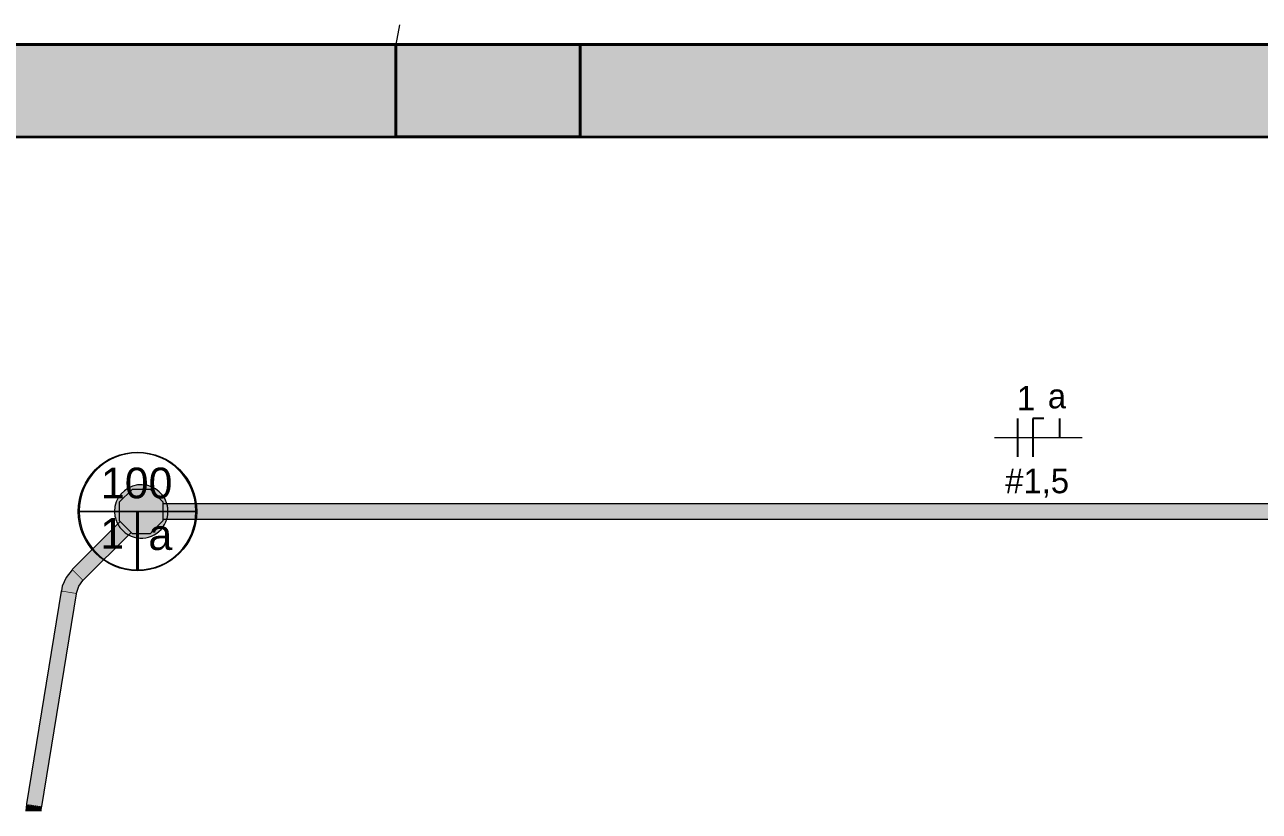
# Model space of a CAD drawing. Header units: metres. Extents: x 34 to 64.7, y -8.4 to 5.
# Drawn here: x 35.878 to 37.888, y 3.672 to 4.953 of the extents above; entities that cross this region are included whole.
import ezdxf

# ---------------------------------------------------------------- set-up
doc = ezdxf.new("R2010")
doc.units = ezdxf.units.M
doc.linetypes.add('Hidden 1_5', pattern=[0.0022, 0.0015, -0.0007])
for name, color, linetype, lineweight in [('A-COLS', 7, 'Continuous', 18), ('A-DETL', 7, 'Hidden 1_5', 18), ('ARQ-PAR', 7, 'Continuous', 18), ('ARQ-PIS', 7, 'Continuous', 18), ('Dispositivos elétricos', 7, 'Continuous', 70), ('E-LITE-EQPM-IDEN', 7, 'Continuous', 9), ('E-POWR-CNDT', 7, 'Continuous', 35), ('S-BEAM', 7, 'Continuous', 18)]:
    doc.layers.add(name, color=color, linetype=linetype, lineweight=lineweight)
doc.layers.add('BASE ELETRICO__dwg', color=7, linetype='Continuous', lineweight=18, true_color=0x767676)
doc.styles.add('Arial', font='arial.ttf', dxfattribs={"height": 0.05})
doc.styles.add('Century Gothic_1', font='GOTHIC.TTF', dxfattribs={"height": 0.04})

# ---------------------------------------------------------------- blocks, each defined once
blk = doc.blocks.new('IFC_ifc-1-PLANTA BAIXA - TÉRREO')
at = {"layer": 'A-COLS', "lineweight": 5, "true_color": 0xdfb68e, "transparency": 33554685}
blk.add_hatch(color=31, dxfattribs=at).paths.add_polyline_path([(36.7826, 4.77), (36.7826, 4.92), (36.4826, 4.92), (36.4826, 4.77), (36.5114, 4.77)])
at = {"layer": 'S-BEAM', "lineweight": 5, "true_color": 0xe6c9ab, "transparency": 33554675}
for points in [[(35.8776, 4.77), (36.4826, 4.77), (36.4826, 4.92), (34.2826, 4.92), (34.2826, 4.77), (35.2439, 4.77)], [(39.0466, 4.77), (41.4326, 4.77), (41.4326, 4.92), (36.7826, 4.92), (36.7826, 4.77), (38.4128, 4.77)]]:
    blk.add_hatch(color=9, dxfattribs=at).paths.add_polyline_path(points)
at = {"layer": 'A-COLS', "color": 9, "lineweight": 35, "true_color": 0xe5c8aa}
for p, q in [((36.4826, 4.92), (36.4826, 4.77)), ((36.4826, 4.77), (36.4826, 4.92)), ((36.4826, 4.92), (36.4826, 4.77)), ((36.4826, 4.77), (36.4826, 4.92)), ((36.7826, 4.77), (36.7826, 4.92)), ((36.7826, 4.92), (36.7826, 4.77)), ((36.7826, 4.77), (36.7826, 4.92)), ((36.7826, 4.92), (36.7826, 4.77))]:
    blk.add_line(p, q, dxfattribs=at)
at = {"layer": 'A-COLS', "color": 31, "lineweight": 35, "true_color": 0xdeb58e}
for p, q in [((36.7826, 4.92), (36.4826, 4.92)), ((36.4826, 4.92), (36.7826, 4.92)), ((36.7826, 4.92), (36.4826, 4.92)), ((36.4826, 4.92), (36.7826, 4.92)), ((36.4826, 4.77), (36.7826, 4.77)), ((36.7826, 4.77), (36.4826, 4.77)), ((36.4826, 4.77), (36.7826, 4.77)), ((36.7826, 4.77), (36.4826, 4.77))]:
    blk.add_line(p, q, dxfattribs=at)
at = {"layer": 'A-COLS', "color": 252, "lineweight": 35, "true_color": 0x8e8e8e}
for p, q in [((36.4826, 4.92), (36.4826, 4.77)), ((36.7826, 4.92), (36.4826, 4.92)), ((36.7826, 4.77), (36.7826, 4.92)), ((36.4826, 4.77), (36.7826, 4.77))]:
    blk.add_line(p, q, dxfattribs=at)
at = {"layer": 'S-BEAM', "color": 9, "lineweight": 35, "true_color": 0xe5c8ab}
for p, q in [((36.4826, 4.92), (34.2826, 4.92)), ((34.2826, 4.92), (36.4826, 4.92)), ((34.2826, 4.92), (36.4826, 4.92)), ((36.4826, 4.92), (36.4826, 4.77)), ((36.4826, 4.77), (36.4826, 4.92)), ((36.4826, 4.92), (36.4826, 4.77)), ((36.4826, 4.77), (36.4826, 4.92)), ((36.4826, 4.77), (36.4826, 4.92)), ((36.7826, 4.92), (36.7826, 4.77)), ((36.7826, 4.77), (36.7826, 4.92)), ((41.4326, 4.92), (36.7826, 4.92)), ((36.7826, 4.92), (41.4326, 4.92)), ((36.7826, 4.92), (36.7826, 4.77)), ((36.7826, 4.77), (36.7826, 4.92)), ((36.7826, 4.92), (41.4326, 4.92)), ((36.7826, 4.92), (36.7826, 4.77)), ((34.2826, 4.77), (36.4826, 4.77)), ((34.2826, 4.77), (36.4826, 4.77)), ((34.2826, 4.77), (36.4826, 4.77)), ((36.7826, 4.77), (41.4326, 4.77)), ((36.7826, 4.77), (41.4326, 4.77)), ((36.7826, 4.77), (41.4326, 4.77))]:
    blk.add_line(p, q, dxfattribs=at)
at = {"layer": 'S-BEAM', "color": 9, "lineweight": 35, "true_color": 0xe3c7ab}
for p, q in [((36.4826, 4.92), (34.2826, 4.92)), ((34.2826, 4.92), (36.4826, 4.92)), ((41.4326, 4.92), (36.7826, 4.92)), ((36.7826, 4.92), (41.4326, 4.92)), ((34.2826, 4.77), (36.4826, 4.77)), ((34.2826, 4.77), (36.4826, 4.77)), ((36.7826, 4.77), (41.4326, 4.77)), ((36.7826, 4.77), (41.4326, 4.77))]:
    blk.add_line(p, q, dxfattribs=at)
at = {"layer": 'S-BEAM', "color": 253, "lineweight": 35, "true_color": 0xababab}
for p, q in [((36.4826, 4.92), (34.2826, 4.92)), ((36.4826, 4.92), (36.4826, 4.77)), ((36.7826, 4.77), (36.7826, 4.92)), ((41.4326, 4.92), (36.7826, 4.92)), ((34.2826, 4.77), (36.4826, 4.77)), ((36.7826, 4.77), (41.4326, 4.77))]:
    blk.add_line(p, q, dxfattribs=at)
blk = doc.blocks.new('BASE ELETRICO__dwg-8227098-PLANTA BAIXA - TÉRREO')
at = {"layer": 'ARQ-PAR', "color": 252, "true_color": 0x8e8e8e, "flags": 128}
for points in [[(33.9763, 0.2), (34.0326, 0.2), (34.0326, 4.92), (44.1168, 4.92)], [(36.4826, 4.92), (36.4826, 4.77), (41.7326, 4.77), (41.7326, 4.92)]]:
    blk.add_lwpolyline(points, dxfattribs=at)
at = {"layer": 'ARQ-PIS', "color": 252, "true_color": 0x8e8e8e}
blk.add_line((36.4885, 4.9525), (36.4826, 4.92), dxfattribs=at)
blk = doc.blocks.new('PVC Corrugado Amarelo_Caixa de Octogonal 4x4 - PVC Corrugado Amarelo_Caixa de Octogonal 4x4-2829200-PLANTA BAIXA - TÉRREO')
at = {"layer": 'Dispositivos elétricos', "linetype": 'Hidden 1_5', "lineweight": 18, "true_color": 0xffff00}
h = blk.add_hatch(color=2, dxfattribs=at)
h.paths.add_polyline_path([(0, -0.0435), (0.0121, -0.0417), (0.0218, -0.0377), (0.0308, -0.0308), (0.0377, -0.0217), (0.0415, -0.0125), (0.0358, -0.0125), (0.0358, -0.0148), (0.0148, -0.0358), (-0.0148, -0.0358), (-0.0165, -0.0342), (-0.0205, -0.0382), (-0.0113, -0.042), (-0.0032, -0.0431)])
h.paths.add_polyline_path([(-0.0382, -0.0205), (-0.0342, -0.0165), (-0.0358, -0.0148), (-0.0358, 0.0148), (-0.0148, 0.0358), (0.0148, 0.0358), (0.0358, 0.0148), (0.0358, 0.0125), (0.0415, 0.0125), (0.0377, 0.0218), (0.0308, 0.0308), (0.0218, 0.0377), (0.0113, 0.042), (0, 0.0435), (-0.0121, 0.0417), (-0.0217, 0.0377), (-0.031, 0.0304), (-0.0377, 0.0218), (-0.042, 0.0113), (-0.0435, 0), (-0.042, -0.0113), (-0.0388, -0.0191)])
blk.add_hatch(color=2, dxfattribs=at).paths.add_polyline_path([(0.0148, -0.0358), (0.0358, -0.0148), (0.0358, 0.0148), (0.0148, 0.0358), (-0.0148, 0.0358), (-0.0358, 0.0148), (-0.0358, -0.0148), (-0.0148, -0.0358), (0.0078, -0.0358)])
at = {"layer": 'A-DETL'}
for start, end in [(360, 16.7093), (343.2907, 360), (208.3223, 241.6777)]:
    blk.add_arc((0, 0), 0.0435, start, end, dxfattribs=at)
at = {"layer": 'Dispositivos elétricos', "lineweight": 18}
for p, q in [((-0.0148, 0.0358), (-0.0358, 0.0148)), ((0.0148, 0.0358), (-0.0148, 0.0358)), ((0.0358, 0.0148), (0.0148, 0.0358)), ((-0.0358, 0.0148), (-0.0358, -0.0148)), ((0.0358, -0.0148), (0.0358, 0.0148)), ((-0.0358, -0.0148), (-0.0148, -0.0358)), ((0.0148, -0.0358), (0.0358, -0.0148)), ((-0.0148, -0.0358), (0.0148, -0.0358))]:
    blk.add_line(p, q, dxfattribs=at)
for start, end in [(16.7748, 180), (180, 208.2568), (241.7432, 343.2252)]:
    blk.add_arc((0, 0), 0.0435, start, end, dxfattribs=at)
blk = doc.blocks.new('Tag de Luminárias de Teto 2 - Tag de Luminárias de Teto 2-3493498-PLANTA BAIXA - TÉRREO')
at = {"layer": 'E-LITE-EQPM-IDEN'}
for p, q in [((-0.003861, 0), (0.003861, 0)), ((-0.0038, 0.00001), (0.0038, 0.00001)), ((0, 0), (0, -0.003861)), ((-0.000039, -0.00001), (-0.0038, -0.00001)), ((-0.000039, -0.00381), (-0.000039, -0.00001)), ((0.000039, -0.00001), (0.000039, -0.00381)), ((0.0038, -0.00001), (0.000039, -0.00001))]:
    blk.add_line(p, q, dxfattribs=at)
blk.add_circle((0, 0), 0.003861, dxfattribs=at)
for centre, start, end in [((0, 0.00001), 360, 180), ((0, -0.00001), 180, 269.41101), ((0, -0.00001), 270.58899, 360)]:
    blk.add_arc(centre, 0.0038, start, end, dxfattribs=at)
blk = doc.blocks.new('Fiação_PEX_Tags Lighting Fixture - 6_ FNR-4481217-PLANTA BAIXA - TÉRREO')
at = {"layer": 'E-LITE-EQPM-IDEN', "color": 1, "lineweight": 25, "true_color": 0xff0000}
blk.add_line((-0.001615, -0.001403), (-0.001615, -0.003903), dxfattribs=at)
at = {"layer": 'E-LITE-EQPM-IDEN', "color": 5, "lineweight": 25, "true_color": 0x0000ff}
for p, q in [((-0.000615, -0.001403), (-0.000615, -0.003903)), ((-0.000615, -0.001403), (-0.000615, -0.003425)), ((0.000106, -0.001403), (-0.000615, -0.001403))]:
    blk.add_line(p, q, dxfattribs=at)
at = {"layer": 'E-LITE-EQPM-IDEN', "lineweight": 25}
blk.add_line((0.001106, -0.001403), (0.001106, -0.002653), dxfattribs=at)
at = {"layer": 'E-LITE-EQPM-IDEN'}
for p in [(-0.003123, -0.002653), (-0.003123, -0.002653), (-0.003123, -0.002653), (-0.003123, -0.002653), (-0.003123, -0.002653), (-0.003123, -0.002653), (-0.003123, -0.002653), (-0.003123, -0.002653), (-0.003123, -0.002653), (-0.003123, -0.002653), (-0.003123, -0.002653), (-0.003123, -0.002653), (-0.003123, -0.002653), (-0.003123, -0.002653), (-0.003123, -0.002653), (-0.003123, -0.002653), (-0.003123, -0.002653), (-0.003123, -0.002653), (-0.003123, -0.002653), (-0.003123, -0.002653), (-0.003123, -0.002653), (-0.003123, -0.002653), (-0.002681, -0.002653)]:
    blk.add_line(p, (0.002595, -0.002653), dxfattribs=at)

msp = doc.modelspace()

# ---------------------------------------------------------------- hatches: boundary and pattern name
at = {"layer": 'E-POWR-CNDT', "lineweight": 5, "true_color": 0xffff00}
for points in [[(37.779, 4.16), (39.0321, 4.16), (39.0321, 4.1725), (36.1037, 4.1725), (36.1037, 4.16), (36.5114, 4.16)], [(35.9648, 4.0568), (36.0426, 4.1347), (36.0338, 4.1435), (35.956, 4.0657), (35.9625, 4.0591)], [(36.1037, 4.1475), (39.0321, 4.1475), (39.0321, 4.16), (36.1037, 4.16), (36.1037, 4.1479)], [(35.9736, 4.048), (36.0515, 4.1258), (36.0426, 4.1347), (35.9648, 4.0568), (35.9733, 4.0483)], [(35.9624, 4.0268), (35.9664, 4.0383), (35.9729, 4.0473), (35.9552, 4.065), (35.9438, 4.0491), (35.938, 4.0308), (35.9623, 4.0268)], [(35.9729, 4.0473), (35.9736, 4.048), (35.956, 4.0657), (35.9552, 4.065), (35.9726, 4.0476)], [(35.8934, 3.6817), (35.9499, 4.0278), (35.9376, 4.0296), (35.8934, 3.7593), (35.8811, 3.6837), (35.8902, 3.6822)], [(35.9058, 3.6797), (35.9623, 4.0258), (35.9499, 4.0278), (35.8934, 3.6817), (35.9053, 3.6798)], [(35.9623, 4.0258), (35.9624, 4.0268), (35.9378, 4.0309), (35.9378, 4.0298), (35.962, 4.0259)], [(35.8965, 3.6727), (35.9051, 3.6728), (35.9051, 3.6788), (35.8809, 3.6825), (35.8803, 3.6777), (35.8803, 3.6727), (35.8959, 3.6727)], [(35.9056, 3.6787), (35.9056, 3.6797), (35.8811, 3.6835), (35.8811, 3.6827), (35.9053, 3.6788)], [(35.8965, 3.6717), (35.9051, 3.6717), (35.9051, 3.6727), (35.8801, 3.6727), (35.8803, 3.6717), (35.8959, 3.6717)]]:
    msp.add_hatch(color=2, dxfattribs=at).paths.add_polyline_path(points)

# ---------------------------------------------------------------- linework, layer by layer
at = {"layer": 'E-POWR-CNDT', "color": 57, "lineweight": 18, "true_color": 0x808040}
for p, q in [((39.0321, 4.1725), (36.1037, 4.1725)), ((36.0338, 4.1435), (35.956, 4.0657)), ((36.1037, 4.1475), (39.0321, 4.1475)), ((35.9736, 4.048), (36.0515, 4.1258)), ((35.956, 4.0657), (35.9552, 4.065)), ((35.9729, 4.0473), (35.9736, 4.048)), ((35.9376, 4.0299), (35.8811, 3.6837)), ((35.9058, 3.6797), (35.9623, 4.0258)), ((35.9378, 4.0309), (35.9376, 4.0299)), ((35.9623, 4.0258), (35.9624, 4.0268)), ((35.8809, 3.6827), (35.8801, 3.6727)), ((35.8811, 3.6837), (35.8809, 3.6827)), ((35.9051, 3.6727), (35.9056, 3.6787)), ((35.9056, 3.6787), (35.9058, 3.6797)), ((35.8801, 3.6727), (35.8801, 3.6717)), ((35.9051, 3.6717), (35.9051, 3.6727))]:
    msp.add_line(p, q, dxfattribs=at)
at = {"layer": 'E-POWR-CNDT', "color": 57, "lineweight": 18, "true_color": 0x808040, "flags": 128}
for points in [[(35.9552, 4.065), (35.9456, 4.0526), (35.9394, 4.0382), (35.9378, 4.0309)], [(35.9624, 4.0268), (35.9663, 4.0383), (35.9729, 4.0473)]]:
    msp.add_lwpolyline(points, dxfattribs=at)

# ---------------------------------------------------------------- block references
at = {"lineweight": 5}
msp.add_blockref('IFC_ifc-1-PLANTA BAIXA - TÉRREO', (0, 0), dxfattribs=at)
at = {"layer": 'A-DETL'}
msp.add_blockref('PVC Corrugado Amarelo_Caixa de Octogonal 4x4 - PVC Corrugado Amarelo_Caixa de Octogonal 4x4-2829200-PLANTA BAIXA - TÉRREO', (36.0679, 4.16), dxfattribs=at)
at = {"layer": 'BASE ELETRICO__dwg', "color": 252, "true_color": 0x8e8e8e}
msp.add_blockref('BASE ELETRICO__dwg-8227098-PLANTA BAIXA - TÉRREO', (0, 0), dxfattribs=at)
at = {"layer": 'E-LITE-EQPM-IDEN', "xscale": 24.99999999999999, "yscale": 24.99999999999999, "zscale": 24.99999999999999}
for name, p in [('Fiação_PEX_Tags Lighting Fixture - 6_ FNR-4481217-PLANTA BAIXA - TÉRREO', (37.535, 4.3465)), ('Tag de Luminárias de Teto 2 - Tag de Luminárias de Teto 2-3493498-PLANTA BAIXA - TÉRREO', (36.0619, 4.16))]:
    msp.add_blockref(name, p, dxfattribs=at)

# ---------------------------------------------------------------- texts
at = {"layer": 'E-LITE-EQPM-IDEN', "attachment_point": 1}
for s, insert, char_height, width, style in [('1', (37.4935, 4.3644), 0.04, 0.03808, 'Century Gothic_1'), ('a', (37.5439, 4.3678), 0.04, 0.048101, 'Century Gothic_1'), ('100', (36.0022, 4.2313), 0.05, 0.144304, 'Arial'), ('#1,5', (37.4744, 4.2296), 0.04, 0.144304, 'Century Gothic_1'), ('1', (36.0012, 4.1492), 0.05, 0.048101, 'Arial'), ('a', (36.0795, 4.1472), 0.05, 0.048101, 'Arial')]:
    msp.add_mtext(s, dxfattribs=dict(at, insert=insert, char_height=char_height, width=width, style=style))

doc.saveas('drawing.dxf')
